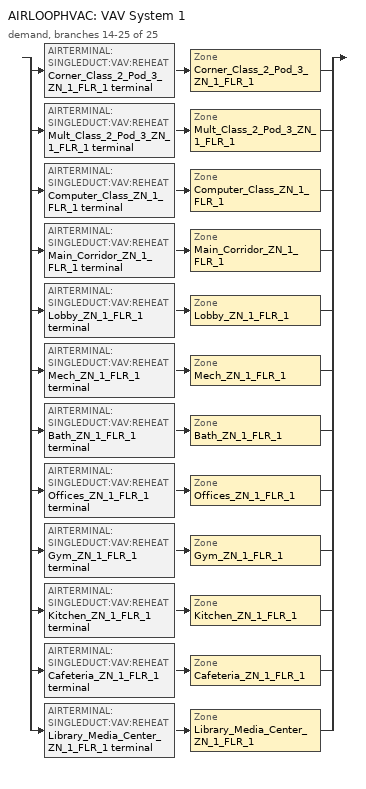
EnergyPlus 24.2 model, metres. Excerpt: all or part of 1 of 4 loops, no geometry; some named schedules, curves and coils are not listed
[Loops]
AIRLOOPHVAC 'VAV System 1'
 demand, branches 14-25 of 25: split
  | AIRTERMINAL:SINGLEDUCT:VAV:REHEAT 'Corner_Class_2_Pod_3_ZN_1_FLR_1 terminal' > Zone 'Corner_Class_2_Pod_3_ZN_1_FLR_1'
  | AIRTERMINAL:SINGLEDUCT:VAV:REHEAT 'Mult_Class_2_Pod_3_ZN_1_FLR_1 terminal' > Zone 'Mult_Class_2_Pod_3_ZN_1_FLR_1'
  | AIRTERMINAL:SINGLEDUCT:VAV:REHEAT 'Computer_Class_ZN_1_FLR_1 terminal' > Zone 'Computer_Class_ZN_1_FLR_1'
  | AIRTERMINAL:SINGLEDUCT:VAV:REHEAT 'Main_Corridor_ZN_1_FLR_1 terminal' > Zone 'Main_Corridor_ZN_1_FLR_1'
  | AIRTERMINAL:SINGLEDUCT:VAV:REHEAT 'Lobby_ZN_1_FLR_1 terminal' > Zone 'Lobby_ZN_1_FLR_1'
  | AIRTERMINAL:SINGLEDUCT:VAV:REHEAT 'Mech_ZN_1_FLR_1 terminal' > Zone 'Mech_ZN_1_FLR_1'
  | AIRTERMINAL:SINGLEDUCT:VAV:REHEAT 'Bath_ZN_1_FLR_1 terminal' > Zone 'Bath_ZN_1_FLR_1'
  | AIRTERMINAL:SINGLEDUCT:VAV:REHEAT 'Offices_ZN_1_FLR_1 terminal' > Zone 'Offices_ZN_1_FLR_1'
  | AIRTERMINAL:SINGLEDUCT:VAV:REHEAT 'Gym_ZN_1_FLR_1 terminal' > Zone 'Gym_ZN_1_FLR_1'
  | AIRTERMINAL:SINGLEDUCT:VAV:REHEAT 'Kitchen_ZN_1_FLR_1 terminal' > Zone 'Kitchen_ZN_1_FLR_1'
  | AIRTERMINAL:SINGLEDUCT:VAV:REHEAT 'Cafeteria_ZN_1_FLR_1 terminal' > Zone 'Cafeteria_ZN_1_FLR_1'
  | AIRTERMINAL:SINGLEDUCT:VAV:REHEAT 'Library_Media_Center_ZN_1_FLR_1 terminal' > Zone 'Library_Media_Center_ZN_1_FLR_1'
[DesignSpecification:OutdoorAir]
Name | Outdoor Air Method | Outdoor Air Flow per Person | Outdoor Air Flow per Zone Floor Area | Outdoor Air Flow per Zone
SZ DSOA Corner_Class_2_Pod_3_ZN_1_FLR_1; SZ DSOA Mult_Class_2_Pod_3_ZN_1_FLR_1; SZ DSOA Computer_Class_ZN_1_FLR_1 | Sum | 0.00471947 | 0.000609599
SZ DSOA Main_Corridor_ZN_1_FLR_1 | Flow/Area |  | 0.0003048
SZ DSOA Lobby_ZN_1_FLR_1 | Flow/Area |  | 0.000558799
SZ DSOA Mech_ZN_1_FLR_1; SZ DSOA Bath_ZN_1_FLR_1 | Flow/Area |  | 0
SZ DSOA Offices_ZN_1_FLR_1 | Flow/Area |  | 0.0004318
SZ DSOA Library_Media_Center_ZN_1_FLR_1 | Flow/Area |  | 0.000863599
SZ DSOA Gym_ZN_1_FLR_1 | Flow/Area |  | 0.001524
SZ DSOA Kitchen_ZN_1_FLR_1 | Maximum |  | 0.00117856 | 0.197746
SZ DSOA Cafeteria_ZN_1_FLR_1 | Sum | 0.00353961 | 0.000914399
[DesignSpecification:ZoneAirDistribution] Zone Air Distribution Effectiveness in Cooling Mode=1; Zone Air Distribution Effectiveness in Heating Mode=1
Name | Minimum Zone Ventilation Efficiency
VAV_Zone_AirDistribution | 0.6
CM DSZAD Building
[Sizing:Zone] Zone Cooling Design Supply Air Temperature Input Method=SupplyAirTemperature; Zone Cooling Design Supply Air Temperature=12.8; Zone Heating Design Supply Air Temperature Input Method=SupplyAirTemperature; Zone Heating Design Supply Air Temperature=40; Zone Cooling Design Supply Air Humidity Ratio=0.0085; Zone Heating Design Supply Air Humidity Ratio=0.008; Cooling Design Air Flow Rate=0; Cooling Minimum Air Flow Fraction=0; Heating Design Air Flow Method=DesignDay; Heating Design Air Flow Rate=0; Zone Load Sizing Method=Sensible Load Only No Latent Load; Zone Latent Cooling Design Supply Air Humidity Ratio Input Method=HumidityRatioDifference; Zone Cooling Design Supply Air Humidity Ratio Difference=0.005; Zone Latent Heating Design Supply Air Humidity Ratio Input Method=HumidityRatioDifference; Zone Humidification Design Supply Air Humidity Ratio Difference=0.005
Name | Design Specification Outdoor Air Object | Cooling Design Air Flow Method | Design Specification Zone Air Distribution Object | Cooling Minimum Air Flow
Corner_Class_2_Pod_3_ZN_1_FLR_1 | SZ DSOA Corner_Class_2_Pod_3_ZN_1_FLR_1 | DesignDay | VAV_Zone_AirDistribution
Mult_Class_2_Pod_3_ZN_1_FLR_1 | SZ DSOA Mult_Class_2_Pod_3_ZN_1_FLR_1 | DesignDay | VAV_Zone_AirDistribution
Computer_Class_ZN_1_FLR_1 | SZ DSOA Computer_Class_ZN_1_FLR_1 | DesignDay | VAV_Zone_AirDistribution
Main_Corridor_ZN_1_FLR_1 | SZ DSOA Main_Corridor_ZN_1_FLR_1 | DesignDay | VAV_Zone_AirDistribution
Lobby_ZN_1_FLR_1 | SZ DSOA Lobby_ZN_1_FLR_1 | DesignDay | VAV_Zone_AirDistribution
Mech_ZN_1_FLR_1 | SZ DSOA Mech_ZN_1_FLR_1 | DesignDay | VAV_Zone_AirDistribution
Bath_ZN_1_FLR_1 | SZ DSOA Bath_ZN_1_FLR_1 | DesignDayWithLimit | VAV_Zone_AirDistribution | 0
Offices_ZN_1_FLR_1 | SZ DSOA Offices_ZN_1_FLR_1 | DesignDay | VAV_Zone_AirDistribution
Library_Media_Center_ZN_1_FLR_1 | SZ DSOA Library_Media_Center_ZN_1_FLR_1 | DesignDay | VAV_Zone_AirDistribution
Gym_ZN_1_FLR_1 | SZ DSOA Gym_ZN_1_FLR_1 | DesignDay
Kitchen_ZN_1_FLR_1 | SZ DSOA Kitchen_ZN_1_FLR_1 | DesignDayWithLimit |  | 0.197746
Cafeteria_ZN_1_FLR_1 | SZ DSOA Cafeteria_ZN_1_FLR_1 | DesignDay
[ZoneControl:Thermostat] Control Type Schedule=Dual Zone Control Type Sched
Name | Zone or ZoneList | Control 1
Corner_Class_2_Pod_3_ZN_1_FLR_1 Thermostat | Corner_Class_2_Pod_3_ZN_1_FLR_1 | Corner_Class_2_Pod_3_ZN_1_FLR_1 Dual SP Control
Mult_Class_2_Pod_3_ZN_1_FLR_1 Thermostat | Mult_Class_2_Pod_3_ZN_1_FLR_1 | Mult_Class_2_Pod_3_ZN_1_FLR_1 Dual SP Control
Computer_Class_ZN_1_FLR_1 Thermostat | Computer_Class_ZN_1_FLR_1 | Computer_Class_ZN_1_FLR_1 Dual SP Control
Main_Corridor_ZN_1_FLR_1 Thermostat | Main_Corridor_ZN_1_FLR_1 | Main_Corridor_ZN_1_FLR_1 Dual SP Control
Lobby_ZN_1_FLR_1 Thermostat | Lobby_ZN_1_FLR_1 | Lobby_ZN_1_FLR_1 Dual SP Control
Mech_ZN_1_FLR_1 Thermostat | Mech_ZN_1_FLR_1 | Mech_ZN_1_FLR_1 Dual SP Control
Bath_ZN_1_FLR_1 Thermostat | Bath_ZN_1_FLR_1 | Bath_ZN_1_FLR_1 Dual SP Control
Offices_ZN_1_FLR_1 Thermostat | Offices_ZN_1_FLR_1 | Offices_ZN_1_FLR_1 Dual SP Control
Library_Media_Center_ZN_1_FLR_1 Thermostat | Library_Media_Center_ZN_1_FLR_1 | Library_Media_Center_ZN_1_FLR_1 Dual SP Control
Gym_ZN_1_FLR_1 Thermostat | Gym_ZN_1_FLR_1 | Gym_ZN_1_FLR_1 Dual SP Control
Kitchen_ZN_1_FLR_1 Thermostat | Kitchen_ZN_1_FLR_1 | Kitchen_ZN_1_FLR_1 Dual SP Control
Cafeteria_ZN_1_FLR_1 Thermostat | Cafeteria_ZN_1_FLR_1 | Cafeteria_ZN_1_FLR_1 Dual SP Control
[ThermostatSetpoint:DualSetpoint]
Name | Heating Setpoint Temperature Schedule | Cooling Setpoint Temperature Schedule
Corner_Class_2_Pod_3_ZN_1_FLR_1 Dual SP Control; Mult_Class_2_Pod_3_ZN_1_FLR_1 Dual SP Control; Computer_Class_ZN_1_FLR_1 Dual SP Control; Main_Corridor_ZN_1_FLR_1 Dual SP Control; Lobby_ZN_1_FLR_1 Dual SP Control; Library_Media_Center_ZN_1_FLR_1 Dual SP Control | HTGSETP_SCH_YES_OPTIMUM | CLGSETP_SCH_YES_OPTIMUM
Mech_ZN_1_FLR_1 Dual SP Control; Bath_ZN_1_FLR_1 Dual SP Control | HTGSETP_SCH_Setback | CLGSETP_SCH_setup
Offices_ZN_1_FLR_1 Dual SP Control | HTGSETP_SCH_YES_OPTIMUM_w_SB | CLGSETP_SCH_YES_OPTIMUM_w_SB
Gym_ZN_1_FLR_1 Dual SP Control; Kitchen_ZN_1_FLR_1 Dual SP Control; Cafeteria_ZN_1_FLR_1 Dual SP Control | HTGSETP_SCH_NO_OPTIMUM | CLGSETP_SCH_NO_OPTIMUM
[AIRTERMINAL:SINGLEDUCT:VAV:REHEAT] Availability Schedule=Always On Discrete hvac_library; Maximum Air Flow Rate=Autosize; Zone Minimum Air Flow Input Method=Constant; Constant Minimum Air Flow Fraction=0.3; Fixed Minimum Air Flow Rate=autosize; Maximum Hot Water or Steam Flow Rate=Autosize; Minimum Hot Water or Steam Flow Rate=0; Convergence Tolerance=0.001; Damper Heating Action=Normal; Maximum Flow per Zone Floor Area During Reheat=Autosize; Maximum Flow Fraction During Reheat=autosize; Maximum Reheat Air Temperature=35
Name | Reheat Coil
Corner_Class_2_Pod_3_ZN_1_FLR_1 terminal | Corner_Class_2_Pod_3_ZN_1_FLR_1 terminal Water Reheat Coil
Mult_Class_2_Pod_3_ZN_1_FLR_1 terminal | Mult_Class_2_Pod_3_ZN_1_FLR_1 terminal Water Reheat Coil
Computer_Class_ZN_1_FLR_1 terminal | Computer_Class_ZN_1_FLR_1 terminal Water Reheat Coil
Main_Corridor_ZN_1_FLR_1 terminal | Main_Corridor_ZN_1_FLR_1 terminal Water Reheat Coil
Lobby_ZN_1_FLR_1 terminal | Lobby_ZN_1_FLR_1 terminal Water Reheat Coil
Mech_ZN_1_FLR_1 terminal | Mech_ZN_1_FLR_1 terminal Water Reheat Coil
Bath_ZN_1_FLR_1 terminal | Bath_ZN_1_FLR_1 terminal Water Reheat Coil
Offices_ZN_1_FLR_1 terminal | Offices_ZN_1_FLR_1 terminal Water Reheat Coil
Gym_ZN_1_FLR_1 terminal | Gym_ZN_1_FLR_1 terminal Water Reheat Coil
Kitchen_ZN_1_FLR_1 terminal | Kitchen_ZN_1_FLR_1 terminal Water Reheat Coil
Cafeteria_ZN_1_FLR_1 terminal | Cafeteria_ZN_1_FLR_1 terminal Water Reheat Coil
Library_Media_Center_ZN_1_FLR_1 terminal | Library_Media_Center_ZN_1_FLR_1 terminal Water Reheat Coil
[Zone equipment]
Corner_Class_2_Pod_3_ZN_1_FLR_1: Corner_Class_2_Pod_3_ZN_1_FLR_1 terminal
Mult_Class_2_Pod_3_ZN_1_FLR_1: Mult_Class_2_Pod_3_ZN_1_FLR_1 terminal
Computer_Class_ZN_1_FLR_1: Computer_Class_ZN_1_FLR_1 terminal
Main_Corridor_ZN_1_FLR_1: Main_Corridor_ZN_1_FLR_1 terminal
Lobby_ZN_1_FLR_1: Lobby_ZN_1_FLR_1 terminal
Mech_ZN_1_FLR_1: Mech_ZN_1_FLR_1 terminal
Bath_ZN_1_FLR_1: Bath_ZN_1_FLR_1 terminal
Offices_ZN_1_FLR_1: Offices_ZN_1_FLR_1 terminal
Gym_ZN_1_FLR_1: Gym_ZN_1_FLR_1 terminal
Kitchen_ZN_1_FLR_1: Kitchen_ZN_1_FLR_1 terminal
Cafeteria_ZN_1_FLR_1: Cafeteria_ZN_1_FLR_1 terminal
Library_Media_Center_ZN_1_FLR_1: Library_Media_Center_ZN_1_FLR_1 terminal
[AirLoopHVAC:UnitarySystem] Control Type=Load; Dehumidification Control Type=None; Availability Schedule=Always_On; Fan Placement=BlowThrough; Supply Air Fan Operating Mode Schedule=HVACOperationSchd; DX Heating Coil Sizing Ratio=1; Use DOAS DX Cooling Coil=No; Minimum Supply Air Temperature=2; Latent Load Control=SensibleOnlyLoadControl; Cooling Supply Air Flow Rate Method=SupplyAirFlowRate; Cooling Supply Air Flow Rate=AUTOSIZE; Heating Supply Air Flow Rate Method=SupplyAirFlowRate; Heating Supply Air Flow Rate=AUTOSIZE; No Load Supply Air Flow Rate Method=SupplyAirFlowRate; No Load Supply Air Flow Rate=AUTOSIZE; No Load Supply Air Flow Rate Control Set To Low Speed=No; Maximum Supply Air Temperature=AUTOSIZE
Name | Controlling Zone or Thermostat Location | Supply Fan | Heating Coil | Cooling Coil | Design Specification Multispeed Object
PSZ-AC_2:5_Unitary_Package_DX | Gym_ZN_1_FLR_1 | PSZ-AC_2:5_addAQ_Unitary_Package_fan | PSZ-AC_2:5 Heating Coil | PSZ-AC_2:5 Cooling Coil | PSZ-AC_2:5_Unitary_Package_DX_Perf
PSZ-AC_1:6_Unitary_Package_DX | Kitchen_ZN_1_FLR_1 | PSZ-AC_1:6_addAQ_Unitary_Package_fan | PSZ-AC_1:6 Heating Coil | PSZ-AC_1:6 Cooling Coil | PSZ-AC_1:6_Unitary_Package_DX_Perf
PSZ-AC_2:7_Unitary_Package_DX | Cafeteria_ZN_1_FLR_1 | PSZ-AC_2:7_addAQ_Unitary_Package_fan | PSZ-AC_2:7 Heating Coil | PSZ-AC_2:7 Cooling Coil | PSZ-AC_2:7_Unitary_Package_DX_Perf
[UnitarySystemPerformance:Multispeed] Number of Speeds for Heating=2; Number of Speeds for Cooling=2; Single Mode Operation=No; No Load Supply Air Flow Rate Ratio=0.66; Heating Speed 1 Supply Air Flow Ratio=0.66; Cooling Speed 1 Supply Air Flow Ratio=0.66; Heating Speed 2 Supply Air Flow Ratio=1; Cooling Speed 2 Supply Air Flow Ratio=1
PSZ-AC_2:5_Unitary_Package_DX_Perf; PSZ-AC_1:6_Unitary_Package_DX_Perf; PSZ-AC_2:7_Unitary_Package_DX_Perf
[Controller:MechanicalVentilation] Availability Schedule=MinOA_MotorizedDamper_Sched; Design Specification Zone Air Distribution Object Name 1=CM DSZAD Building
Name | Demand Controlled Ventilation | System Outdoor Air Method | Zone or ZoneList 1 | Design Specification Outdoor Air Object Name 1 | Zone or ZoneList 2 | Design Specification Outdoor Air Object Name 2 | Design Specification Zone Air Distribution Object Name 2 | Zone or ZoneList 3 | Design Specification Outdoor Air Object Name 3 | Design Specification Zone Air Distribution Object Name 3 | Zone or ZoneList 4 | Design Specification Outdoor Air Object Name 4 | Design Specification Zone Air Distribution Object Name 4 | Zone or ZoneList 5 | Design Specification Outdoor Air Object Name 5 | Design Specification Zone Air Distribution Object Name 5 | Zone or ZoneList 6 | Design Specification Outdoor Air Object Name 6 | Design Specification Zone Air Distribution Object Name 6 | Zone or ZoneList 7 | Design Specification Outdoor Air Object Name 7 | Design Specification Zone Air Distribution Object Name 7
VAV_OTHER_DCV | Yes | Standard62.1VentilationRateProcedure | Computer_Class_ZN_1_FLR_1 | SZ DSOA Computer_Class_ZN_1_FLR_1 | Main_Corridor_ZN_1_FLR_1 | SZ DSOA Main_Corridor_ZN_1_FLR_1 | CM DSZAD Building | Lobby_ZN_1_FLR_1 | SZ DSOA Lobby_ZN_1_FLR_1 | CM DSZAD Building | Mech_ZN_1_FLR_1 | SZ DSOA Mech_ZN_1_FLR_1 | CM DSZAD Building | Bath_ZN_1_FLR_1 | SZ DSOA Bath_ZN_1_FLR_1 | CM DSZAD Building | Offices_ZN_1_FLR_1 | SZ DSOA Offices_ZN_1_FLR_1 | CM DSZAD Building | Library_Media_Center_ZN_1_FLR_1 | SZ DSOA Library_Media_Center_ZN_1_FLR_1 | CM DSZAD Building
Gym_ZN_1_FLR_1_DCV | No | ZoneSum | Gym_ZN_1_FLR_1 | SZ DSOA Gym_ZN_1_FLR_1
Cafeteria_ZN_1_FLR_1_DCV | No | ZoneSum | Cafeteria_ZN_1_FLR_1 | SZ DSOA Cafeteria_ZN_1_FLR_1
[EnergyManagementSystem:Sensor]
Name | OutputVariable or OutputMeter Index Key | OutputVariable or OutputMeter
cCL2_Pod_3_ZN_1_FLR_1_LSr | Corner_Class_2_Pod_3_ZN_1_FLR_1 | Zone Lights Electricity Rate
cCL2_Pod_3_ZN_1_FLR_1_OSr | Corner_Class_2_Pod_3_ZN_1_FLR_1 | People Occupant Count
mCl2_Pod_3_ZN_1_FLR_1_LSr | Mult_Class_2_Pod_3_ZN_1_FLR_1 | Zone Lights Electricity Rate
mCl2_Pod_3_ZN_1_FLR_1_OSr | Mult_Class_2_Pod_3_ZN_1_FLR_1 | People Occupant Count
cPCLZN_1_FLR_1_LSr | Computer_Class_ZN_1_FLR_1 | Zone Lights Electricity Rate
cPCLZN_1_FLR_1_OSr | Computer_Class_ZN_1_FLR_1 | People Occupant Count
Main_Corridor_ZN_1_FLR_1_LSr | Main_Corridor_ZN_1_FLR_1 | Zone Lights Electricity Rate
Lobby_ZN_1_FLR_1_LSr | Lobby_ZN_1_FLR_1 | Zone Lights Electricity Rate
Mech_ZN_1_FLR_1_LSr | Mech_ZN_1_FLR_1 | Zone Lights Electricity Rate
Bath_ZN_1_FLR_1_LSr | Bath_ZN_1_FLR_1 | Zone Lights Electricity Rate
Offices_ZN_1_FLR_1_LSr | Offices_ZN_1_FLR_1 | Zone Lights Electricity Rate
Offices_ZN_1_FLR_1_OSr | Offices_ZN_1_FLR_1 | People Occupant Count
Gym_ZN_1_FLR_1_LSr | Gym_ZN_1_FLR_1 | Zone Lights Electricity Rate
Gym_ZN_1_FLR_1_OSr | Gym_ZN_1_FLR_1 | People Occupant Count
Kitchen_ZN_1_FLR_1_LSr | Kitchen_ZN_1_FLR_1 | Zone Lights Electricity Rate
Kitchen_ZN_1_FLR_1_OSr | Kitchen_ZN_1_FLR_1 | People Occupant Count
Cafeteria_ZN_1_FLR_1_LSr | Cafeteria_ZN_1_FLR_1 | Zone Lights Electricity Rate
Cafeteria_ZN_1_FLR_1_OSr | Cafeteria_ZN_1_FLR_1 | People Occupant Count
LMC_ZN_1_FLR_1_LSr | Library_Media_Center_ZN_1_FLR_1 | Zone Lights Electricity Rate
LMC_ZN_1_FLR_1_OSr | Library_Media_Center_ZN_1_FLR_1 | People Occupant Count
[EnergyManagementSystem:InternalVariable] Internal Data Type=Zone Floor Area
Name | Internal Data Index Key
cCL2_Pod_3_ZN_1_FLR_1_Area | Corner_Class_2_Pod_3_ZN_1_FLR_1
mCl2_Pod_3_ZN_1_FLR_1_Area | Mult_Class_2_Pod_3_ZN_1_FLR_1
cPCLZN_1_FLR_1_Area | Computer_Class_ZN_1_FLR_1
Main_Corridor_ZN_1_FLR_1_Area | Main_Corridor_ZN_1_FLR_1
Lobby_ZN_1_FLR_1_Area | Lobby_ZN_1_FLR_1
Mech_ZN_1_FLR_1_Area | Mech_ZN_1_FLR_1
Bath_ZN_1_FLR_1_Area | Bath_ZN_1_FLR_1
Offices_ZN_1_FLR_1_Area | Offices_ZN_1_FLR_1
Gym_ZN_1_FLR_1_Area | Gym_ZN_1_FLR_1
Kitchen_ZN_1_FLR_1_Area | Kitchen_ZN_1_FLR_1
Cafeteria_ZN_1_FLR_1_Area | Cafeteria_ZN_1_FLR_1
LMC_ZN_1_FLR_1_Area | Library_Media_Center_ZN_1_FLR_1
[Refrigeration:Case] Availability Schedule=ALWAYS_ON; Zone=Kitchen_ZN_1_FLR_1; Rated Ambient Temperature=23.88; Rated Ambient Relative Humidity=55; Rated Total Cooling Capacity per Unit Length=734; Case Length=3.66; Latent Case Credit Curve Type=CaseTemperatureMethod; Standard Case Lighting Power per Unit Length=33; Case Lighting Schedule=walkin_occ_lght_SCH_2; Fraction of Lighting Energy to Case=1; Case AntiSweat Heater Power per Unit Length=0; Minimum AntiSweat Heater Power per Unit Length=0; AntiSweat Heater Control Type=None; Humidity at Zero AntiSweat Heater Energy=0; Case Height=0; Defrost Energy Correction Curve Type=None
Name | Rated Latent Heat Ratio | Rated Runtime Fraction | Case Operating Temperature | Latent Case Credit Curve | Standard Case Fan Power per Unit Length | Operating Case Fan Power per Unit Length | Fraction of AntiSweat Heater Energy to Case | Case Defrost Power per Unit Length | Case Defrost Type | Case Defrost Schedule | Case Defrost DripDown Schedule | Under Case HVAC Return Air Fraction | Refrigerated Case Restocking Schedule | Case Credit Fraction Schedule
Kitchen_ZN_1_FLR_1_Case:1_WALKINFREEZER | 0.1 | 0.4 | -23 | Kitchen_ZN_1_FLR_1_Case:1_WALKINFREEZERSingleShelfHorizontal_LatentEnergyMult | 19.5143 | 19.5143 | 0 | 547 | ELECTRIC | Kitchen_ZN_1_FLR_1_Case:1_WALKINFREEZER_CaseDefrost2aDaySched | Kitchen_ZN_1_FLR_1_Case:1_WALKINFREEZER_CaseDripDown2aDaySched | 0 | Kitchen_ZN_1_FLR_1_Case:1_WALKINFREEZER_WalkInStockingSched | Kitchen_ZN_1_FLR_1_Case:1_WALKINFREEZER_CaseCreditReduxSched
Kitchen_ZN_1_FLR_1_Case:2_SELFCONTAINEDDISPLAYCASE | 0.08 | 0.85 | 2 | Kitchen_ZN_1_FLR_1_Case:2_SELFCONTAINEDDISPLAYCASEMultiShelfVertical_LatentEnergyMult | 15.7143 | 15.7143 | 0.2 | 0 | NONE |  |  | 0.05 | Kitchen_ZN_1_FLR_1_Case:2_SELFCONTAINEDDISPLAYCASE_CaseStockingSched
[Refrigeration:CaseAndWalkInList]
Name | Case or WalkIn 1
RACK1CaseList | Kitchen_ZN_1_FLR_1_Case:1_WALKINFREEZER
RACK2CaseList | Kitchen_ZN_1_FLR_1_Case:2_SELFCONTAINEDDISPLAYCASE
[Schedule:Compact]
walkin_occ_lght_SCH_2: Through: 6/30, For: Weekdays, Until: 7:00, 0.1773, Until: 21:00, 0.468, Until: 24:00, 0.1773, For: SummerDesignDay, Until: 24:00, 1, For: WinterDesignDay, Until: 24:00, 0, For: WeekEnds Holidays AllOtherDays, Until: 24:00, 0.1773, Through: 9/1, For: Weekdays, Until: 8:00, 0.1773, Until: 20:00, 0.26, Until: 24:00, 0.1773, For: SummerDesignDay, Until: 24:00, 1, For: WinterDesignDay, Until: 24:00, 0, For: WeekEnds Holidays AllOtherDays, Until: 24:00, 0.1773, Through: 12/31, For: Weekdays, Until: 7:00, 0.1773, Until: 21:00, 0.468, Until: 24:00, 0.1773, For: SummerDesignDay, Until: 24:00, 1, For: WinterDesignDay, Until: 24:00, 0, For: WeekEnds Holidays AllOtherDays, Until: 24:00, 0.1773
ALWAYS_ON: Through: 12/31, For: AllDays, Until: 24:00, 1
Dual Zone Control Type Sched: Through: 12/31, For: AllDays, Until: 24:00, 4
HVACOperationSchd: Through: 12/31, For: Weekdays SummerDesignDay WinterDesignDay, Until: 07:00, 0, Until: 21:00, 1, Until: 24:00, 0, For: WeekEnds Holidays AllOtherDays, Until: 24:00, 0
HTGSETP_SCH_YES_OPTIMUM: Through: 12/31, For: SummerDesignDay, Until: 24:00, 15.6, For: WinterDesignDay, Until: 24:00, 21, For: Weekdays, Until: 06:00, 15.6, Until: 07:00, 17.8, Until: 08:00, 20, Until: 21:00, 21, Until: 24:00, 15.6, For: WeekEnds Holidays AllOtherDays, Until: 24:00, 15.6
HTGSETP_SCH_Setback: Through: 12/31, For: SummerDesignDay, Until: 24:00, 15.6, For: WinterDesignDay, Until: 24:00, 21, For: Weekdays, Until: 09:00, 15.6, Until: 21:00, 15.6, Until: 24:00, 15.6, For: WeekEnds Holidays AllOtherDays, Until: 24:00, 15.6
CLGSETP_SCH_YES_OPTIMUM: Through: 12/31, For: SummerDesignDay, Until: 24:00, 24, For: WinterDesignDay, Until: 24:00, 26.7, For: Weekdays, Until: 06:00, 26.7, Until: 07:00, 25.6, Until: 08:00, 25, Until: 21:00, 24, Until: 24:00, 26.7, For: WeekEnds Holidays AllOtherDays, Until: 24:00, 26.7
CLGSETP_SCH_Setup: Through: 12/31, For: SummerDesignDay, Until: 24:00, 24, For: WinterDesignDay, Until: 24:00, 26.7, For: Weekdays, Until: 24:00, 26.7, For: WeekEnds Holidays AllOtherDays, Until: 09:00, 26.7, Until: 19:00, 26.7, Until: 24:00, 26.7
MinOA_MotorizedDamper_Sched: Through: 12/31, For: Weekdays SummerDesignDay WinterDesignDay, Until: 08:00, 0, Until: 21:00, 1, Until: 24:00, 0, For: WeekEnds Holidays AllOtherDays, Until: 24:00, 0
Kitchen_ZN_1_FLR_1_Case:1_WALKINFREEZER_CaseDefrost2aDaySched: Through: 12/31, For:AllDays, Interpolate:Average, Until: 11:00, 0, Until: 11:20, 1, Until: 23:00, 0, Until: 23:20, 1, Until: 24:00, 0
Kitchen_ZN_1_FLR_1_Case:1_WALKINFREEZER_CaseDripDown2aDaySched: Through: 12/31, For:AllDays, Interpolate:Average, Until: 11:00, 0, Until: 11:30, 1, Until: 23:00, 0, Until: 23:30, 1, Until: 24:00, 0
Kitchen_ZN_1_FLR_1_Case:1_WALKINFREEZER_WalkInStockingSched: Through: 12/31, For: Tuesday Friday, Until: 4:00, 0, Until: 5:00, 725, Until: 6:00, 417, Until: 7:00, 290, Until: 24:00, 0, For: AllOtherDays, Until: 4:00, 0, Until: 5:00, 125, Until: 6:00, 117, Until: 7:00, 90, Until: 19:00, 0, Until: 20:00, 125, Until: 21:00, 117, Until: 22:00, 90, Until: 24:00, 0
Kitchen_ZN_1_FLR_1_Case:1_WALKINFREEZER_CaseCreditReduxSched: Through: 12/31, For:AllDays, Interpolate:No, Until: 7:00, 0.2, Until: 21:00, 0.4, Until: 24:00, 0.2
Kitchen_ZN_1_FLR_1_Case:2_SELFCONTAINEDDISPLAYCASE_CaseStockingSched: Through: 12/31, For:AllDays, Until: 6:00, 0, Until: 7:00, 50, Until: 9:00, 70, Until: 10:00, 80, Until: 11:00, 70, Until: 13:00, 50, Until: 14:00, 80, Until: 15:00, 90, Until: 16:00, 80, Until: 24:00, 0
[SCHEDULE:COMPACT]
Always On Discrete hvac_library: Through: 12/31, For: AllDays, Until: 24:00, 1
